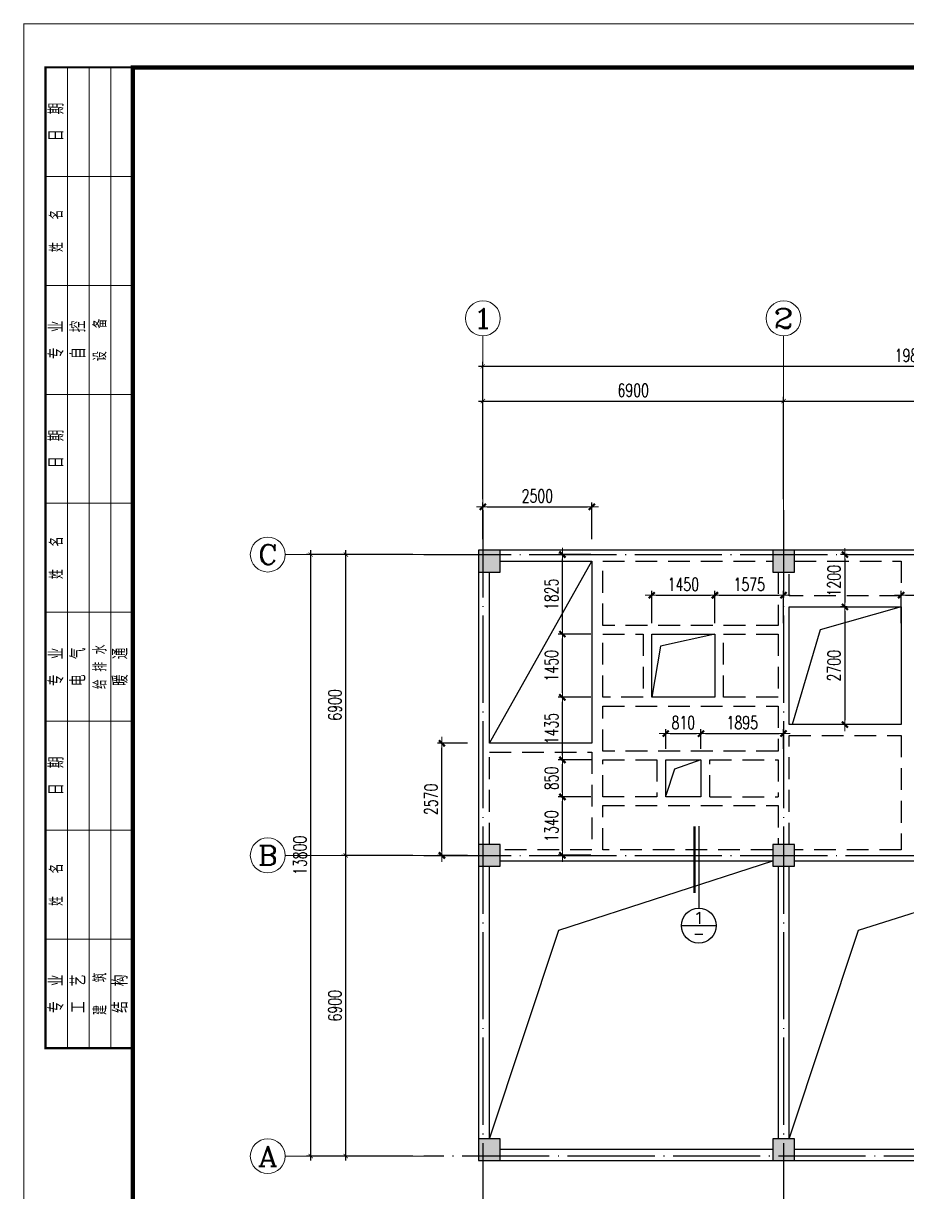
# Model space of a CAD drawing. Extents: x 959592 to 1105020, y -295412 to 379724.
# Drawn here: x 967965 to 988236, y -28191 to -1392 of the extents above; entities that cross this region are included whole.
import ezdxf
from ezdxf.enums import TextEntityAlignment as Align

# ---------------------------------------------------------------- set-up
doc = ezdxf.new("R2010")
doc.units = 0
doc.header["$LTSCALE"] = 1000
doc.header["$MEASUREMENT"] = 0
doc.linetypes.add('DASHED', pattern=[0.75, 0.5, -0.25])
doc.linetypes.add('DOTE', pattern=[2.42, 2, -0.2, 0.02, -0.2])
doc.layers.get('0').update_dxf_attribs({"linetype": 'CONTINUOUS'})
doc.layers.get('Defpoints').update_dxf_attribs({"linetype": 'CONTINUOUS', "lineweight": 5})
for name, color, linetype in [('AXIS_TEXT', 7, 'CONTINUOUS'), ('BEAM_CONT', 4, 'CONTINUOUS'), ('BEAM_DASH', 144, 'DASHED'), ('COLU', 7, 'CONTINUOUS'), ('COLU_HATCH', 251, 'CONTINUOUS'), ('DIMENSION', 3, 'CONTINUOUS'), ('DOTE', 1, 'DOTE'), ('hole', 7, 'CONTINUOUS')]:
    doc.layers.add(name, color=color, linetype=linetype)
doc.layers.add('DIM', color=3, linetype='CONTINUOUS', lineweight=5)
doc.layers.add('FRAME', color=3, linetype='CONTINUOUS', lineweight=5)
doc.styles.add('_TCH_AXIS', font='COMPLEX', dxfattribs={"bigfont": 'GBCBIG'})
doc.styles.add('COMPLEX', font='COMPLEX')
doc.styles.add('DXFS', font='txt.shx', dxfattribs={"width": 0.65, "bigfont": 'dxfs.shx'})
doc.styles.add('TSSD_Dimension', font='TXT.shx', dxfattribs={"width": 0.7, "bigfont": 'hztxt.shx'})
doc.dimstyles.new('TSSD_100_100$0', dxfattribs={"dimtxt": 300, "dimasz": 100, "dimexe": 100, "dimexo": 250, "dimgap": 100, "dimtad": 1, "dimdec": 0, "dimzin": 0, "dimdsep": 46, "dimtxsty": 'TSSD_Dimension', "dimblk1": '_tsdbk', "dimblk2": '_tsdbk', "dimsah": 1, "dimcen": 0, "dimdle": 100, "dimclrt": 7, "dimadec": 1, "dimazin": 0, "dimtfac": 1, "dimtdec": 0, "dimtix": 1, "dimtmove": 2, "dimatfit": 3, "dimldrblk": '_tsdbk', "dimfxl": 100, "dimtolj": 1, "dimtzin": 0, "dimarcsym": 0})

# ---------------------------------------------------------------- blocks, each defined once
blk = doc.blocks.new('_ARCHTICK')
at = {"color": 0, "linetype": 'ByBlock', "const_width": 0.15}
blk.add_lwpolyline([(-0.5, -0.5), (0.5, 0.5)], dxfattribs=at)
blk = doc.blocks.new('*D303')
at = {"layer": 'Defpoints', "color": 0, "ltscale": 0.5, "transparency": 16777216}
for p in [(985411.404177, -10058.465504), (978511.404177, -12558.465504), (985411.404177, -12558.465504)]:
    blk.add_point(p, dxfattribs=at)
at = {"layer": 'DIM', "color": 0, "lineweight": -2, "ltscale": 0.5, "transparency": 16777216}
for p, q in [((978411.404177, -10058.465504), (985511.404177, -10058.465504)), ((978511.404177, -12308.465504), (978511.404177, -9958.465504)), ((985411.404177, -12308.465504), (985411.404177, -9958.465504))]:
    blk.add_line(p, q, dxfattribs=at)
at = {"layer": 'DIM', "color": 0, "lineweight": -2, "ltscale": 0.5, "transparency": 16777216, "xscale": 100, "yscale": 100, "zscale": 100, "rotation": 180}
blk.add_blockref('_ARCHTICK', (978511.404177, -10058.465504), dxfattribs=at)
at = {"layer": 'DIM', "color": 0, "lineweight": -2, "ltscale": 0.5, "transparency": 16777216, "xscale": 100, "yscale": 100, "zscale": 100}
blk.add_blockref('_ARCHTICK', (985411.404177, -10058.465504), dxfattribs=at)
at = {"layer": 'DIM', "color": 3, "ltscale": 0.5, "transparency": 16777216, "insert": (981961.404177, -9808.465504), "char_height": 300, "attachment_point": 5, "style": 'TSSD_Dimension'}
blk.add_mtext('\\A1;6900', dxfattribs=at)
blk = doc.blocks.new('*D304')
at = {"layer": 'Defpoints', "color": 0, "ltscale": 0.5, "transparency": 16777216}
for p in [(992411.404177, -10058.465504), (985411.404177, -12558.465504), (992411.404177, -12558.465504)]:
    blk.add_point(p, dxfattribs=at)
at = {"layer": 'DIM', "color": 0, "lineweight": -2, "ltscale": 0.5, "transparency": 16777216}
for p, q in [((985311.404177, -10058.465504), (992511.404177, -10058.465504)), ((985411.404177, -12308.465504), (985411.404177, -9958.465504)), ((992411.404177, -12308.465504), (992411.404177, -9958.465504))]:
    blk.add_line(p, q, dxfattribs=at)
at = {"layer": 'DIM', "color": 0, "lineweight": -2, "ltscale": 0.5, "transparency": 16777216, "xscale": 100, "yscale": 100, "zscale": 100, "rotation": 180}
blk.add_blockref('_ARCHTICK', (985411.404177, -10058.465504), dxfattribs=at)
at = {"layer": 'DIM', "color": 0, "lineweight": -2, "ltscale": 0.5, "transparency": 16777216, "xscale": 100, "yscale": 100, "zscale": 100}
blk.add_blockref('_ARCHTICK', (992411.404177, -10058.465504), dxfattribs=at)
at = {"layer": 'DIM', "color": 3, "ltscale": 0.5, "transparency": 16777216, "insert": (988911.404177, -9808.465504), "char_height": 300, "attachment_point": 5, "style": 'TSSD_Dimension'}
blk.add_mtext('\\A1;7000', dxfattribs=at)
blk = doc.blocks.new('*D306')
at = {"layer": 'Defpoints', "color": 0, "ltscale": 0.5, "transparency": 16777216}
for p in [(998311.404177, -9258.465504), (978511.404177, -12558.465504), (998311.404177, -12558.465504)]:
    blk.add_point(p, dxfattribs=at)
at = {"layer": 'DIM', "color": 0, "lineweight": -2, "ltscale": 0.5, "transparency": 16777216}
for p, q in [((978411.404177, -9258.465504), (998411.404177, -9258.465504)), ((978511.404177, -12308.465504), (978511.404177, -9158.465504)), ((998311.404177, -12308.465504), (998311.404177, -9158.465504))]:
    blk.add_line(p, q, dxfattribs=at)
at = {"layer": 'DIM', "color": 0, "lineweight": -2, "ltscale": 0.5, "transparency": 16777216, "xscale": 100, "yscale": 100, "zscale": 100, "rotation": 180}
blk.add_blockref('_ARCHTICK', (978511.404177, -9258.465504), dxfattribs=at)
at = {"layer": 'DIM', "color": 0, "lineweight": -2, "ltscale": 0.5, "transparency": 16777216, "xscale": 100, "yscale": 100, "zscale": 100}
blk.add_blockref('_ARCHTICK', (998311.404177, -9258.465504), dxfattribs=at)
at = {"layer": 'DIM', "color": 3, "ltscale": 0.5, "transparency": 16777216, "insert": (988411.404177, -9008.465504), "char_height": 300, "attachment_point": 5, "style": 'TSSD_Dimension'}
blk.add_mtext('\\A1;19800', dxfattribs=at)
blk = doc.blocks.new('*D307')
at = {"layer": 'Defpoints', "color": 0, "ltscale": 0.5, "transparency": 16777216}
for p in [(975364.904177, -20477.567764), (977156.404177, -20477.567764), (977156.404177, -27377.567764)]:
    blk.add_point(p, dxfattribs=at)
at = {"layer": 'DIM', "color": 0, "lineweight": -2, "ltscale": 0.5, "transparency": 16777216}
for p, q in [((976906.404177, -20477.567764), (975264.904177, -20477.567764)), ((975364.904177, -27477.567764), (975364.904177, -20377.567764)), ((976906.404177, -27377.567764), (975264.904177, -27377.567764))]:
    blk.add_line(p, q, dxfattribs=at)
at = {"layer": 'DIM', "color": 0, "lineweight": -2, "ltscale": 0.5, "transparency": 16777216, "xscale": 100, "yscale": 100, "zscale": 100}
for p, rotation in [((975364.904177, -20477.567764), 90), ((975364.904177, -27377.567764), 270)]:
    blk.add_blockref('_ARCHTICK', p, dxfattribs=dict(at, rotation=rotation))
at = {"layer": 'DIM', "color": 3, "ltscale": 0.5, "transparency": 16777216, "insert": (975114.904177, -23927.567764), "char_height": 300, "attachment_point": 5, "rotation": 90, "style": 'TSSD_Dimension'}
blk.add_mtext('\\A1;6900', dxfattribs=at)
blk = doc.blocks.new('*D308')
at = {"layer": 'Defpoints', "color": 0, "ltscale": 0.5, "transparency": 16777216}
for p in [(975364.904177, -13577.567764), (977156.404177, -13577.567764), (977156.404177, -20477.567764)]:
    blk.add_point(p, dxfattribs=at)
at = {"layer": 'DIM', "color": 0, "lineweight": -2, "ltscale": 0.5, "transparency": 16777216}
for p, q in [((976906.404177, -13577.567764), (975264.904177, -13577.567764)), ((975364.904177, -20577.567764), (975364.904177, -13477.567764)), ((976906.404177, -20477.567764), (975264.904177, -20477.567764))]:
    blk.add_line(p, q, dxfattribs=at)
at = {"layer": 'DIM', "color": 0, "lineweight": -2, "ltscale": 0.5, "transparency": 16777216, "xscale": 100, "yscale": 100, "zscale": 100}
for p, rotation in [((975364.904177, -13577.567764), 90), ((975364.904177, -20477.567764), 270)]:
    blk.add_blockref('_ARCHTICK', p, dxfattribs=dict(at, rotation=rotation))
at = {"layer": 'DIM', "color": 3, "ltscale": 0.5, "transparency": 16777216, "insert": (975114.904177, -17027.567764), "char_height": 300, "attachment_point": 5, "rotation": 90, "style": 'TSSD_Dimension'}
blk.add_mtext('\\A1;6900', dxfattribs=at)
blk = doc.blocks.new('*D309')
at = {"layer": 'Defpoints', "color": 0, "ltscale": 0.5, "transparency": 16777216}
for p in [(974560.904177, -13577.567764), (977156.404177, -13577.567764), (977156.404177, -27377.567764)]:
    blk.add_point(p, dxfattribs=at)
at = {"layer": 'DIM', "color": 0, "lineweight": -2, "ltscale": 0.5, "transparency": 16777216}
for p, q in [((976906.404177, -13577.567764), (974460.904177, -13577.567764)), ((974560.904177, -27477.567764), (974560.904177, -13477.567764)), ((976906.404177, -27377.567764), (974460.904177, -27377.567764))]:
    blk.add_line(p, q, dxfattribs=at)
at = {"layer": 'DIM', "color": 0, "lineweight": -2, "ltscale": 0.5, "transparency": 16777216, "xscale": 100, "yscale": 100, "zscale": 100}
for p, rotation in [((974560.904177, -13577.567764), 90), ((974560.904177, -27377.567764), 270)]:
    blk.add_blockref('_ARCHTICK', p, dxfattribs=dict(at, rotation=rotation))
at = {"layer": 'DIM', "color": 3, "ltscale": 0.5, "transparency": 16777216, "insert": (974310.904177, -20477.567764), "char_height": 300, "attachment_point": 5, "rotation": 90, "style": 'TSSD_Dimension'}
blk.add_mtext('\\A1;13800', dxfattribs=at)
blk = doc.blocks.new('_AXISO')
blk.add_circle((0, 0), 0.5)
at = {"layer": 'AXIS_TEXT', "style": 'COMPLEX', "width": 1.041667}
blk.add_attdef('A', text='', height=0.56, dxfattribs=at).set_placement((-0.25, -0.28), (0.25, -0.28), align=Align.FIT)
blk = doc.blocks.new('_tsdbk')
blk.add_line((-1, 0), (1.5, 0))
at = {"const_width": 0.5}
blk.add_lwpolyline([(-0.7, -0.7), (0.7, 0.7)], dxfattribs=at)
blk = doc.blocks.new('*D314')
at = {"layer": 'Defpoints', "color": 0, "transparency": 16777216}
for p in [(981011.404177, -12482.731331), (978511.404177, -13477.567764), (981011.404177, -13477.567764)]:
    blk.add_point(p, dxfattribs=at)
at = {"layer": 'DIM', "color": 0, "lineweight": -2, "transparency": 16777216}
for p, q in [((978511.404177, -13227.567764), (978511.404177, -12382.731331)), ((978611.404177, -12482.731331), (980911.404177, -12482.731331)), ((981011.404177, -13227.567764), (981011.404177, -12382.731331))]:
    blk.add_line(p, q, dxfattribs=at)
at = {"layer": 'DIM', "color": 0, "lineweight": -2, "transparency": 16777216, "xscale": 100, "yscale": 100, "zscale": 100}
for p, rotation in [((978511.404177, -12482.731331), 180), ((981011.404177, -12482.731331), 360)]:
    blk.add_blockref('_tsdbk', p, dxfattribs=dict(at, rotation=rotation))
at = {"layer": 'DIM', "color": 7, "transparency": 16777216, "insert": (979761.404177, -12232.731331), "char_height": 300, "attachment_point": 5, "style": 'TSSD_Dimension'}
blk.add_mtext('\\A1;2500', dxfattribs=at)
blk = doc.blocks.new('*D315')
at = {"layer": 'Defpoints', "color": 0, "transparency": 16777216}
for p in [(983836.339724, -14510.087023), (982386.339724, -15401.802627), (983836.339724, -15401.802627)]:
    blk.add_point(p, dxfattribs=at)
at = {"layer": 'DIM', "color": 0, "lineweight": -2, "transparency": 16777216}
for p, q in [((982386.339724, -15151.802627), (982386.339724, -14410.087023)), ((983836.339724, -15151.802627), (983836.339724, -14410.087023)), ((982486.339724, -14510.087023), (983736.339724, -14510.087023))]:
    blk.add_line(p, q, dxfattribs=at)
at = {"layer": 'DIM', "color": 0, "lineweight": -2, "transparency": 16777216, "xscale": 100, "yscale": 100, "zscale": 100}
for p, rotation in [((982386.339724, -14510.087023), 180), ((983836.339724, -14510.087023), 360)]:
    blk.add_blockref('_tsdbk', p, dxfattribs=dict(at, rotation=rotation))
at = {"layer": 'DIM', "color": 7, "transparency": 16777216, "insert": (983111.339724, -14260.087023), "char_height": 300, "attachment_point": 5, "style": 'TSSD_Dimension'}
blk.add_mtext('\\A1;1450', dxfattribs=at)
blk = doc.blocks.new('*D316')
at = {"layer": 'Defpoints', "color": 0, "transparency": 16777216}
for p in [(985411.404177, -14510.087023), (983836.339724, -15401.802627), (985411.404177, -15401.802627)]:
    blk.add_point(p, dxfattribs=at)
at = {"layer": 'DIM', "color": 0, "lineweight": -2, "transparency": 16777216}
for p, q in [((983836.339724, -15151.802627), (983836.339724, -14410.087023)), ((985411.404177, -15151.802627), (985411.404177, -14410.087023)), ((983936.339724, -14510.087023), (985311.404177, -14510.087023))]:
    blk.add_line(p, q, dxfattribs=at)
at = {"layer": 'DIM', "color": 0, "lineweight": -2, "transparency": 16777216, "xscale": 100, "yscale": 100, "zscale": 100}
for p, rotation in [((983836.339724, -14510.087023), 180), ((985411.404177, -14510.087023), 360)]:
    blk.add_blockref('_tsdbk', p, dxfattribs=dict(at, rotation=rotation))
at = {"layer": 'DIM', "color": 7, "transparency": 16777216, "insert": (984623.871951, -14260.087023), "char_height": 300, "attachment_point": 5, "style": 'TSSD_Dimension'}
blk.add_mtext('\\A1;1575', dxfattribs=at)
blk = doc.blocks.new('*D317')
at = {"layer": 'Defpoints', "color": 0, "transparency": 16777216}
for p in [(989985.95154, -14510.087023), (988111.056544, -15401.802627), (989985.95154, -15401.802627)]:
    blk.add_point(p, dxfattribs=at)
at = {"layer": 'DIM', "color": 0, "lineweight": -2, "transparency": 16777216}
for p, q in [((988111.056544, -15151.802627), (988111.056544, -14410.087023)), ((989985.95154, -15151.802627), (989985.95154, -14410.087023)), ((988211.056544, -14510.087023), (989885.95154, -14510.087023))]:
    blk.add_line(p, q, dxfattribs=at)
at = {"layer": 'DIM', "color": 0, "lineweight": -2, "transparency": 16777216, "xscale": 100, "yscale": 100, "zscale": 100}
for p, rotation in [((988111.056544, -14510.087023), 180), ((989985.95154, -14510.087023), 360)]:
    blk.add_blockref('_tsdbk', p, dxfattribs=dict(at, rotation=rotation))
at = {"layer": 'DIM', "color": 7, "transparency": 16777216, "insert": (989048.504042, -14260.087023), "char_height": 300, "attachment_point": 5, "style": 'TSSD_Dimension'}
blk.add_mtext('\\A1;1875', dxfattribs=at)
blk = doc.blocks.new('*D320')
at = {"layer": 'Defpoints', "color": 0, "transparency": 16777216}
for p in [(983516.339724, -17683.395799), (982706.344607, -18286.802627), (983516.339724, -18286.802627)]:
    blk.add_point(p, dxfattribs=at)
at = {"layer": 'DIM', "color": 0, "lineweight": -2, "transparency": 16777216}
for p, q in [((982706.344607, -18036.802627), (982706.344607, -17583.395799)), ((982806.344607, -17683.395799), (983416.339724, -17683.395799)), ((983516.339724, -18036.802627), (983516.339724, -17583.395799))]:
    blk.add_line(p, q, dxfattribs=at)
at = {"layer": 'DIM', "color": 0, "lineweight": -2, "transparency": 16777216, "xscale": 100, "yscale": 100, "zscale": 100}
for p, rotation in [((982706.344607, -17683.395799), 180), ((983516.339724, -17683.395799), 360)]:
    blk.add_blockref('_tsdbk', p, dxfattribs=dict(at, rotation=rotation))
at = {"layer": 'DIM', "color": 7, "transparency": 16777216, "insert": (983111.342165, -17433.395799), "char_height": 300, "attachment_point": 5, "style": 'TSSD_Dimension'}
blk.add_mtext('\\A1;810', dxfattribs=at)
blk = doc.blocks.new('*D321')
at = {"layer": 'Defpoints', "color": 0, "transparency": 16777216}
for p in [(985411.404177, -17683.395799), (983516.339724, -18286.802627), (985411.404177, -18286.802627)]:
    blk.add_point(p, dxfattribs=at)
at = {"layer": 'DIM', "color": 0, "lineweight": -2, "transparency": 16777216}
for p, q in [((983516.339724, -18036.802627), (983516.339724, -17583.395799)), ((983616.339724, -17683.395799), (985311.404177, -17683.395799)), ((985411.404177, -18036.802627), (985411.404177, -17583.395799))]:
    blk.add_line(p, q, dxfattribs=at)
at = {"layer": 'DIM', "color": 0, "lineweight": -2, "transparency": 16777216, "xscale": 100, "yscale": 100, "zscale": 100}
for p, rotation in [((983516.339724, -17683.395799), 180), ((985411.404177, -17683.395799), 360)]:
    blk.add_blockref('_tsdbk', p, dxfattribs=dict(at, rotation=rotation))
at = {"layer": 'DIM', "color": 7, "transparency": 16777216, "insert": (984463.871951, -17433.395799), "char_height": 300, "attachment_point": 5, "style": 'TSSD_Dimension'}
blk.add_mtext('\\A1;1895', dxfattribs=at)
blk = doc.blocks.new('*D330')
at = {"layer": 'Defpoints', "color": 0, "transparency": 16777216}
for p in [(987118.130691, -13577.567764), (986819.190369, -14777.567764), (987118.130691, -14777.567764)]:
    blk.add_point(p, dxfattribs=at)
at = {"layer": 'DIM', "color": 0, "lineweight": -2, "transparency": 16777216}
for p, q in [((986868.130691, -13577.567764), (986719.190369, -13577.567764)), ((986819.190369, -13677.567764), (986819.190369, -14677.567764)), ((986868.130691, -14777.567764), (986719.190369, -14777.567764))]:
    blk.add_line(p, q, dxfattribs=at)
at = {"layer": 'DIM', "color": 0, "lineweight": -2, "transparency": 16777216, "xscale": 100, "yscale": 100, "zscale": 100}
for p, rotation in [((986819.190369, -13577.567764), 90), ((986819.190369, -14777.567764), 270)]:
    blk.add_blockref('_tsdbk', p, dxfattribs=dict(at, rotation=rotation))
at = {"layer": 'DIM', "color": 7, "transparency": 16777216, "insert": (986569.190369, -14177.567764), "char_height": 300, "attachment_point": 5, "rotation": 90, "style": 'TSSD_Dimension'}
blk.add_mtext('\\A1;1200', dxfattribs=at)
blk = doc.blocks.new('*D331')
at = {"layer": 'Defpoints', "color": 0, "transparency": 16777216}
for p in [(987118.130691, -14777.567764), (986819.190369, -17477.567764), (987118.130691, -17477.567764)]:
    blk.add_point(p, dxfattribs=at)
at = {"layer": 'DIM', "color": 0, "lineweight": -2, "transparency": 16777216}
for p, q in [((986868.130691, -14777.567764), (986719.190369, -14777.567764)), ((986819.190369, -14877.567764), (986819.190369, -17377.567764)), ((986868.130691, -17477.567764), (986719.190369, -17477.567764))]:
    blk.add_line(p, q, dxfattribs=at)
at = {"layer": 'DIM', "color": 0, "lineweight": -2, "transparency": 16777216, "xscale": 100, "yscale": 100, "zscale": 100}
for p, rotation in [((986819.190369, -14777.567764), 90), ((986819.190369, -17477.567764), 270)]:
    blk.add_blockref('_tsdbk', p, dxfattribs=dict(at, rotation=rotation))
at = {"layer": 'DIM', "color": 7, "transparency": 16777216, "insert": (986569.190369, -16127.567764), "char_height": 300, "attachment_point": 5, "rotation": 90, "style": 'TSSD_Dimension'}
blk.add_mtext('\\A1;2700', dxfattribs=at)
blk = doc.blocks.new('*D332')
at = {"layer": 'Defpoints', "color": 0, "transparency": 16777216}
for p in [(980335.62491, -19136.802627), (981234.608638, -19136.802627), (981234.608638, -20476.567764)]:
    blk.add_point(p, dxfattribs=at)
at = {"layer": 'DIM', "color": 0, "lineweight": -2, "transparency": 16777216}
for p, q in [((980984.608638, -19136.802627), (980235.62491, -19136.802627)), ((980335.62491, -20376.567764), (980335.62491, -19236.802627)), ((980984.608638, -20476.567764), (980235.62491, -20476.567764))]:
    blk.add_line(p, q, dxfattribs=at)
at = {"layer": 'DIM', "color": 0, "lineweight": -2, "transparency": 16777216, "xscale": 100, "yscale": 100, "zscale": 100}
for p, rotation in [((980335.62491, -19136.802627), 90), ((980335.62491, -20476.567764), 270)]:
    blk.add_blockref('_tsdbk', p, dxfattribs=dict(at, rotation=rotation))
at = {"layer": 'DIM', "color": 7, "transparency": 16777216, "insert": (980085.62491, -19806.685196), "char_height": 300, "attachment_point": 5, "rotation": 90, "style": 'TSSD_Dimension'}
blk.add_mtext('\\A1;1340', dxfattribs=at)
blk = doc.blocks.new('*D333')
at = {"layer": 'Defpoints', "color": 0, "transparency": 16777216}
for p in [(980335.62491, -18286.802627), (981261.404177, -18286.802627), (981234.608638, -19136.802627)]:
    blk.add_point(p, dxfattribs=at)
at = {"layer": 'DIM', "color": 0, "lineweight": -2, "transparency": 16777216}
for p, q in [((981011.404177, -18286.802627), (980235.62491, -18286.802627)), ((980335.62491, -19036.802627), (980335.62491, -18386.802627)), ((980984.608638, -19136.802627), (980235.62491, -19136.802627))]:
    blk.add_line(p, q, dxfattribs=at)
at = {"layer": 'DIM', "color": 0, "lineweight": -2, "transparency": 16777216, "xscale": 100, "yscale": 100, "zscale": 100}
for p, rotation in [((980335.62491, -18286.802627), 90), ((980335.62491, -19136.802627), 270)]:
    blk.add_blockref('_tsdbk', p, dxfattribs=dict(at, rotation=rotation))
at = {"layer": 'DIM', "color": 7, "transparency": 16777216, "insert": (980085.62491, -18711.802627), "char_height": 300, "attachment_point": 5, "rotation": 90, "style": 'TSSD_Dimension'}
blk.add_mtext('\\A1;850', dxfattribs=at)
blk = doc.blocks.new('*D334')
at = {"layer": 'Defpoints', "color": 0, "transparency": 16777216}
for p in [(980335.62491, -16851.802871), (981234.608638, -16851.802871), (981261.404177, -18286.802627)]:
    blk.add_point(p, dxfattribs=at)
at = {"layer": 'DIM', "color": 0, "lineweight": -2, "transparency": 16777216}
for p, q in [((980984.608638, -16851.802871), (980235.62491, -16851.802871)), ((980335.62491, -18186.802627), (980335.62491, -16951.802871)), ((981011.404177, -18286.802627), (980235.62491, -18286.802627))]:
    blk.add_line(p, q, dxfattribs=at)
at = {"layer": 'DIM', "color": 0, "lineweight": -2, "transparency": 16777216, "xscale": 100, "yscale": 100, "zscale": 100}
for p, rotation in [((980335.62491, -16851.802871), 90), ((980335.62491, -18286.802627), 270)]:
    blk.add_blockref('_tsdbk', p, dxfattribs=dict(at, rotation=rotation))
at = {"layer": 'DIM', "color": 7, "transparency": 16777216, "insert": (980085.62491, -17569.302749), "char_height": 300, "attachment_point": 5, "rotation": 90, "style": 'TSSD_Dimension'}
blk.add_mtext('\\A1;1435', dxfattribs=at)
blk = doc.blocks.new('*D335')
at = {"layer": 'Defpoints', "color": 0, "transparency": 16777216}
for p in [(980335.62491, -15401.802627), (981234.608638, -15401.802627), (981234.608638, -16851.802871)]:
    blk.add_point(p, dxfattribs=at)
at = {"layer": 'DIM', "color": 0, "lineweight": -2, "transparency": 16777216}
for p, q in [((980984.608638, -15401.802627), (980235.62491, -15401.802627)), ((980335.62491, -16751.802871), (980335.62491, -15501.802627)), ((980984.608638, -16851.802871), (980235.62491, -16851.802871))]:
    blk.add_line(p, q, dxfattribs=at)
at = {"layer": 'DIM', "color": 0, "lineweight": -2, "transparency": 16777216, "xscale": 100, "yscale": 100, "zscale": 100}
for p, rotation in [((980335.62491, -15401.802627), 90), ((980335.62491, -16851.802871), 270)]:
    blk.add_blockref('_tsdbk', p, dxfattribs=dict(at, rotation=rotation))
at = {"layer": 'DIM', "color": 7, "transparency": 16777216, "insert": (980085.62491, -16126.802749), "char_height": 300, "attachment_point": 5, "rotation": 90, "style": 'TSSD_Dimension'}
blk.add_mtext('\\A1;1450', dxfattribs=at)
blk = doc.blocks.new('*D336')
at = {"layer": 'Defpoints', "color": 0, "transparency": 16777216}
for p in [(980335.62491, -13576.567764), (981234.608638, -13576.567764), (981234.608638, -15401.802627)]:
    blk.add_point(p, dxfattribs=at)
at = {"layer": 'DIM', "color": 0, "lineweight": -2, "transparency": 16777216}
for p, q in [((980984.608638, -13576.567764), (980235.62491, -13576.567764)), ((980335.62491, -15301.802627), (980335.62491, -13676.567764)), ((980984.608638, -15401.802627), (980235.62491, -15401.802627))]:
    blk.add_line(p, q, dxfattribs=at)
at = {"layer": 'DIM', "color": 0, "lineweight": -2, "transparency": 16777216, "xscale": 100, "yscale": 100, "zscale": 100}
for p, rotation in [((980335.62491, -13576.567764), 90), ((980335.62491, -15401.802627), 270)]:
    blk.add_blockref('_tsdbk', p, dxfattribs=dict(at, rotation=rotation))
at = {"layer": 'DIM', "color": 7, "transparency": 16777216, "insert": (980085.62491, -14489.185196), "char_height": 300, "attachment_point": 5, "rotation": 90, "style": 'TSSD_Dimension'}
blk.add_mtext('\\A1;1825', dxfattribs=at)
blk = doc.blocks.new('*D338')
at = {"layer": 'Defpoints', "color": 0, "transparency": 16777216}
for p in [(977569.821728, -17907.567764), (978411.404177, -17907.567764), (978411.404177, -20477.567764)]:
    blk.add_point(p, dxfattribs=at)
at = {"layer": 'DIM', "color": 0, "lineweight": -2, "transparency": 16777216}
for p, q in [((978161.404177, -17907.567764), (977469.821728, -17907.567764)), ((977569.821728, -20377.567764), (977569.821728, -18007.567764)), ((978161.404177, -20477.567764), (977469.821728, -20477.567764))]:
    blk.add_line(p, q, dxfattribs=at)
at = {"layer": 'DIM', "color": 0, "lineweight": -2, "transparency": 16777216, "xscale": 100, "yscale": 100, "zscale": 100}
for p, rotation in [((977569.821728, -17907.567764), 90), ((977569.821728, -20477.567764), 270)]:
    blk.add_blockref('_tsdbk', p, dxfattribs=dict(at, rotation=rotation))
at = {"layer": 'DIM', "color": 7, "transparency": 16777216, "insert": (977319.821728, -19192.567764), "char_height": 300, "attachment_point": 5, "rotation": 90, "style": 'TSSD_Dimension'}
blk.add_mtext('\\A1;2570', dxfattribs=at)
blk = doc.blocks.new('索引号')
at = {"layer": 'DIMENSION'}
blk.add_line((0, 0), (800, 0), dxfattribs=at)
blk.add_circle((400, 0), 400, dxfattribs=at)
at = {"layer": 'DIMENSION', "style": 'COMPLEX'}
for tag, width, p, p2 in [('1', 2.333333, (264, 40), (536, 40)), ('-', 1.166667, (264, -312), (536, -312))]:
    blk.add_attdef(tag, text='', height=272, dxfattribs=dict(at, width=width)).set_placement(p, p2, align=Align.FIT)
blk = doc.blocks.new('BW-43091906', base_point=(-152259, 7688))
at = {"layer": 'FRAME'}
for points, const_width in [([(-152259, 49688), (-152259, 7688), (-92859, 7688), (-92859, 49688)], 20), ([(-149759, 48688), (-149759, 8688), (-93859, 8688), (-93859, 48688)], 100)]:
    blk.add_lwpolyline(points, close=True, dxfattribs=dict(at, const_width=const_width))
at = {"layer": 'FRAME', "const_width": 50}
blk.add_lwpolyline([(-149759, 48688), (-151759, 48688), (-151759, 26188), (-149759, 26188)], dxfattribs=at)
at = {"layer": 'FRAME'}
for points in [[(-151259, 26188), (-151259, 48688)], [(-150759, 26188), (-150759, 48688)], [(-150259, 26188), (-150259, 48688)], [(-149759, 46188), (-151759, 46188)], [(-149759, 43688), (-151759, 43688)], [(-149759, 41188), (-151759, 41188)], [(-149759, 38688), (-151759, 38688)], [(-149759, 36188), (-151759, 36188)], [(-149759, 33688), (-151759, 33688)], [(-149759, 31188), (-151759, 31188)], [(-149759, 28688), (-151759, 28688)]]:
    blk.add_lwpolyline(points, dxfattribs=at)
at = {"layer": 'FRAME', "char_height": 300, "attachment_point": 5, "rotation": 90, "style": 'DXFS'}
for s, insert, width in [('{\\f宋体|b0|i0|c134|p2;日\\Ftxt.shx,dxfs.shx|c134;  \\f宋体|b0|i0|c134|p2;期\\P}', (-151509, 47438), 1132.5), ('姓   名', (-151509, 44938), 1185), ('{\\f宋体|b0|i0|c134|p2;专\\Ftxt.shx,dxfs.shx|c134;  \\f宋体|b0|i0|c134|p2;业\\P}', (-151509, 42438), 1203.38), ('{\\f宋体|b0|i0|c134|p2;自\\Ftxt.shx,dxfs.shx|c134;  \\f宋体|b0|i0|c134|p2;控\\P}', (-151009, 42438), 1148.25), ('设   备', (-150509, 42438), 1227), ('{\\f宋体|b0|i0|c134|p2;日\\Ftxt.shx,dxfs.shx|c134;  \\f宋体|b0|i0|c134|p2;期\\P}', (-151509, 39938), 1132.5), ('姓   名', (-151509, 37438), 1185), ('给 排 水', (-150509, 34938), 1352.62), ('{\\f宋体|b0|i0|c134|p2;专\\Ftxt.shx,dxfs.shx|c134;  \\f宋体|b0|i0|c134|p2;业\\P}', (-151509, 34938), 1203.38), ('{\\f宋体|b0|i0|c134|p2;电\\Ftxt.shx,dxfs.shx|c134;  \\f宋体|b0|i0|c134|p2;气\\P}', (-151009, 34938), 1182.38), ('{\\f宋体|b0|i0|c134|p2;暖\\Ftxt.shx,dxfs.shx|c134;  \\f宋体|b0|i0|c134|p2;通\\P}', (-150039, 34938), 1200.75), ('{\\f宋体|b0|i0|c134|p2;日\\Ftxt.shx,dxfs.shx|c134;  \\f宋体|b0|i0|c134|p2;期\\P}', (-151509, 32438), 1132.5), ('姓   名', (-151509, 29938), 1185), ('建   筑', (-150509, 27438), 1206), ('{\\f宋体|b0|i0|c134|p2;专\\Ftxt.shx,dxfs.shx|c134;  \\f宋体|b0|i0|c134|p2;业\\P}', (-151509, 27438), 1203.38), ('{\\f宋体|b0|i0|c134|p2;工\\Ftxt.shx,dxfs.shx|c134;  \\f宋体|b0|i0|c134|p2;艺\\P}', (-151009, 27438), 1177.12), ('{\\f宋体|b0|i0|c134|p2;结\\Ftxt.shx,dxfs.shx|c134;  \\f宋体|b0|i0|c134|p2;构\\P}', (-150039, 27438), 1192.88)]:
    blk.add_mtext(s, dxfattribs=dict(at, insert=insert, width=width))

msp = doc.modelspace()

# ---------------------------------------------------------------- hatches: boundary and pattern name
at = {"layer": 'COLU_HATCH'}
for points in [[(978911.404, -13977.568), (978911.404, -13477.568), (978411.404, -13477.568), (978411.404, -13977.568)], [(978911.404, -13477.568), (978411.404, -13477.568), (978411.404, -13977.568), (978911.404, -13977.568)], [(985661.404, -13977.568), (985661.404, -13477.568), (985161.404, -13477.568), (985161.404, -13977.568)], [(985661.404, -13477.568), (985161.404, -13477.568), (985161.404, -13977.568), (985661.404, -13977.568)], [(978911.404, -20727.568), (978911.404, -20227.568), (978411.404, -20227.568), (978411.404, -20727.568)], [(978911.404, -20227.568), (978411.404, -20227.568), (978411.404, -20727.568), (978911.404, -20727.568)], [(985661.404, -20727.568), (985661.404, -20227.568), (985161.404, -20227.568), (985161.404, -20727.568)], [(985661.404, -20227.568), (985161.404, -20227.568), (985161.404, -20727.568), (985661.404, -20727.568)], [(978911.404, -27477.568), (978911.404, -26977.568), (978411.404, -26977.568), (978411.404, -27477.568)], [(978911.404, -26977.568), (978411.404, -26977.568), (978411.404, -27477.568), (978911.404, -27477.568)], [(985661.404, -27477.568), (985661.404, -26977.568), (985161.404, -26977.568), (985161.404, -27477.568)], [(985661.404, -26977.568), (985161.404, -26977.568), (985161.404, -27477.568), (985661.404, -27477.568)]]:
    msp.add_hatch(color=256, dxfattribs=at).paths.add_polyline_path(points)

# ---------------------------------------------------------------- linework, layer by layer
at = {"layer": 'BEAM_CONT'}
for p, q in [((985161.404, -13477.568), (978911.404, -13477.568)), ((992161.404, -13477.568), (985661.404, -13477.568)), ((978661.404, -17907.568), (981011.404, -13727.568)), ((978911.404, -13727.568), (981011.404, -13727.568)), ((981011.404, -13727.568), (981011.404, -17907.568)), ((978411.404, -13977.568), (978411.404, -20227.568)), ((978661.404, -17907.568), (978661.404, -13977.568)), ((981011.404, -17907.568), (978661.404, -17907.568)), ((978911.404, -20602.568), (985161.404, -20602.568)), ((985661.404, -20602.568), (992161.404, -20602.568)), ((978411.404, -20727.568), (978411.404, -26977.568)), ((978661.404, -26977.568), (978661.404, -20727.568)), ((985286.404, -20727.568), (985286.404, -26977.568)), ((985536.404, -26977.568), (985536.404, -20727.568)), ((985161.404, -27227.568), (978911.404, -27227.568)), ((992161.404, -27227.568), (985661.404, -27227.568)), ((978911.404, -27477.568), (985161.404, -27477.568)), ((985661.404, -27477.568), (992161.404, -27477.568))]:
    msp.add_line(p, q, dxfattribs=at)
for points in [[(985536.404, -14777.568), (988111.057, -14777.568), (988111.057, -17477.568), (985536.404, -17477.568)], [(982386.34, -15401.803), (983836.34, -15401.803), (983836.34, -16851.803), (982386.34, -16851.803)], [(982706.345, -18286.803), (983516.34, -18286.803), (983516.34, -19136.803), (982706.345, -19136.803)]]:
    msp.add_lwpolyline(points, close=True, dxfattribs=at)
at = {"layer": 'BEAM_DASH'}
for p, q in [((981261.404, -15201.803), (981261.404, -13727.568)), ((981261.404, -13727.568), (985161.404, -13727.568)), ((985661.404, -13727.568), (988111.057, -13727.568)), ((988111.057, -13727.568), (988111.057, -14527.568)), ((985286.404, -13977.568), (985286.404, -15201.803)), ((985536.404, -14527.568), (985536.404, -13977.568)), ((988111.057, -14527.568), (985536.404, -14527.568)), ((985536.404, -14777.568), (988111.057, -14777.568)), ((985536.404, -17477.568), (985536.404, -14777.568)), ((988111.057, -14777.568), (988111.057, -17477.568)), ((985286.404, -15201.803), (981261.404, -15201.803)), ((981261.404, -15401.803), (982186.34, -15401.803)), ((981261.404, -16851.803), (981261.404, -15401.803)), ((982186.34, -15401.803), (982186.34, -16851.803)), ((982386.34, -16851.803), (982386.34, -15401.803)), ((982386.34, -15401.803), (983836.34, -15401.803)), ((983836.34, -15401.803), (983836.34, -16851.803)), ((984036.34, -16851.803), (984036.34, -15401.803)), ((984036.34, -15401.803), (985286.404, -15401.803)), ((985286.404, -15401.803), (985286.404, -16851.803)), ((982186.34, -16851.803), (981261.404, -16851.803)), ((983836.34, -16851.803), (982386.34, -16851.803)), ((985286.404, -16851.803), (984036.34, -16851.803)), ((981261.404, -17051.803), (985286.404, -17051.803)), ((981261.404, -18086.803), (981261.404, -17051.803)), ((985286.404, -17051.803), (985286.404, -18086.803)), ((988111.057, -17477.568), (985536.404, -17477.568)), ((985536.404, -17727.568), (988111.057, -17727.568)), ((985536.404, -20227.568), (985536.404, -17727.568)), ((988111.057, -17727.568), (988111.057, -20352.568)), ((978661.404, -18107.568), (981011.404, -18107.568)), ((978661.404, -20227.568), (978661.404, -18107.568)), ((981011.404, -18107.568), (981011.404, -20352.568)), ((985286.404, -18086.803), (981261.404, -18086.803)), ((981261.404, -18286.803), (982506.345, -18286.803)), ((981261.404, -19136.803), (981261.404, -18286.803)), ((982506.345, -18286.803), (982506.345, -19136.803)), ((982706.345, -19136.803), (982706.345, -18286.803)), ((982706.345, -18286.803), (983516.34, -18286.803)), ((983516.34, -18286.803), (983516.34, -19136.803)), ((983716.34, -19136.803), (983716.34, -18286.803)), ((983716.34, -18286.803), (985286.404, -18286.803)), ((985286.404, -18286.803), (985286.404, -19136.803)), ((982506.345, -19136.803), (981261.404, -19136.803)), ((983516.34, -19136.803), (982706.345, -19136.803)), ((983716.34, -19136.803), (985286.404, -19136.803)), ((981261.404, -19336.803), (985286.404, -19336.803)), ((981261.404, -20352.568), (981261.404, -19336.803)), ((985286.404, -19336.803), (985286.404, -20227.568)), ((981011.404, -20352.568), (978911.404, -20352.568)), ((985161.404, -20352.568), (981261.404, -20352.568)), ((988111.057, -20352.568), (985661.404, -20352.568))]:
    msp.add_line(p, q, dxfattribs=at)
at = {"layer": 'COLU'}
for points in [[(978911.404, -13977.568), (978911.404, -13477.568), (978411.404, -13477.568), (978411.404, -13977.568)], [(978911.404, -13477.568), (978411.404, -13477.568), (978411.404, -13977.568), (978911.404, -13977.568)], [(985661.404, -13977.568), (985661.404, -13477.568), (985161.404, -13477.568), (985161.404, -13977.568)], [(985661.404, -13477.568), (985161.404, -13477.568), (985161.404, -13977.568), (985661.404, -13977.568)], [(978911.404, -20727.568), (978911.404, -20227.568), (978411.404, -20227.568), (978411.404, -20727.568)], [(978911.404, -20227.568), (978411.404, -20227.568), (978411.404, -20727.568), (978911.404, -20727.568)], [(985661.404, -20727.568), (985661.404, -20227.568), (985161.404, -20227.568), (985161.404, -20727.568)], [(985661.404, -20227.568), (985161.404, -20227.568), (985161.404, -20727.568), (985661.404, -20727.568)], [(978911.404, -27477.568), (978911.404, -26977.568), (978411.404, -26977.568), (978411.404, -27477.568)], [(978911.404, -26977.568), (978411.404, -26977.568), (978411.404, -27477.568), (978911.404, -27477.568)], [(985661.404, -27477.568), (985661.404, -26977.568), (985161.404, -26977.568), (985161.404, -27477.568)], [(985661.404, -26977.568), (985161.404, -26977.568), (985161.404, -27477.568), (985661.404, -27477.568)]]:
    msp.add_lwpolyline(points, close=True, dxfattribs=at)
at = {"layer": 'DIM', "ltscale": 0.5}
for p, q in [((978511.404, -12558.466), (978511.404, -8558.466)), ((985411.404, -12558.466), (985411.404, -8558.466)), ((977156.404, -13577.568), (973973.904, -13577.568)), ((977156.404, -20477.568), (973973.904, -20477.568)), ((977156.404, -27377.568), (973973.904, -27377.568))]:
    msp.add_line(p, q, dxfattribs=at)
at = {"layer": 'DIMENSION'}
msp.add_line((983466.057, -19810.954), (983466.057, -21688.792), dxfattribs=at)
at = {"layer": 'DIMENSION', "const_width": 50}
msp.add_lwpolyline([(983366.057, -19810.954), (983366.057, -21344.221)], dxfattribs=at)
at = {"layer": 'DOTE', "linetype": 'DOTE'}
for p, q in [((978511.404, -12558.466), (978511.404, -28895.077)), ((985411.404, -12558.466), (985411.404, -28895.077)), ((977156.404, -13577.568), (999395.404, -13577.568)), ((977156.404, -20477.568), (999395.404, -20477.568)), ((999395.404, -27377.568), (977156.404, -27377.568))]:
    msp.add_line(p, q, dxfattribs=at)
at = {"layer": 'hole'}
for points in [[(988111.057, -14777.568), (986248.404, -15301.568), (985611.057, -17476.803)], [(983836.34, -15406.803), (982583.451, -15675.839), (982386.34, -16851.803)], [(983516.34, -18286.803), (982911.942, -18500.568), (982706.345, -19106.123)], [(978661.404, -26977.568), (980255.154, -22196.318), (985161.404, -20602.568)], [(985536.404, -26977.568), (987130.154, -22196.318), (992161.404, -20602.568)]]:
    msp.add_lwpolyline(points, dxfattribs=at)

# ---------------------------------------------------------------- block references
at = {"layer": 'DIM', "ltscale": 0.5}
ref = msp.add_blockref('_AXISO', (978511.404, -8158.466), dxfattribs=dict(at, xscale=800, yscale=800, zscale=800))
ref.add_attrib('A', '1', dxfattribs={"layer": 'AXIS_TEXT', "height": 452.548, "style": '_TCH_AXIS', "width": 2.333333}).set_placement((978285.13, -8384.74), (978737.678, -8384.74), align=Align.FIT)
ref = msp.add_blockref('_AXISO', (985411.404, -8158.466), dxfattribs=dict(at, xscale=800, yscale=800, zscale=800))
ref.add_attrib('A', '2', dxfattribs={"layer": 'AXIS_TEXT', "height": 452.548, "style": '_TCH_AXIS', "width": 1.5}).set_placement((985185.13, -8384.74), (985637.678, -8384.74), align=Align.FIT)
ref = msp.add_blockref('_AXISO', (973573.904, -13577.568), dxfattribs=dict(at, xscale=800, yscale=800, zscale=800))
ref.add_attrib('A', 'C', dxfattribs={"layer": 'AXIS_TEXT', "height": 452.548, "style": '_TCH_AXIS', "width": 1.4}).set_placement((973347.63, -13803.842), (973800.178, -13803.842), align=Align.FIT)
ref = msp.add_blockref('_AXISO', (973573.904, -20477.568), dxfattribs=dict(at, xscale=800, yscale=800, zscale=800))
ref.add_attrib('A', 'B', dxfattribs={"layer": 'AXIS_TEXT', "height": 452.548, "style": '_TCH_AXIS', "width": 1.235294}).set_placement((973347.63, -20703.842), (973800.178, -20703.842), align=Align.FIT)
ref = msp.add_blockref('_AXISO', (973573.904, -27377.568), dxfattribs=dict(at, xscale=800, yscale=800, zscale=800))
ref.add_attrib('A', 'A', dxfattribs={"layer": 'AXIS_TEXT', "height": 452.548, "style": '_TCH_AXIS', "width": 1.166667}).set_placement((973347.63, -27603.842), (973800.178, -27603.842), align=Align.FIT)
at = {"layer": 'DIMENSION'}
msp.add_blockref('BW-43091906', (967975.021, -43401.811), dxfattribs=at)
msp.add_blockref('索引号', (983066.057, -22088.792), dxfattribs=at).add_auto_attribs({'-': '-', '1': '1'})

# ---------------------------------------------------------------- dimensions: what is measured, and where the dimension line sits
at = {"layer": 'DIM', "ltscale": 0.5}
for p1, p2, distance, picture, middle in [((978511.404, -12558.466), (998311.404, -12558.466), 3300, '*D306', (988411.404, -9008.466)), ((978511.404, -12558.466), (985411.404, -12558.466), 2500, '*D303', (981961.404, -9808.466)), ((985411.404, -12558.466), (992411.404, -12558.466), 2500, '*D304', (988911.404, -9808.466)), ((977156.404, -27377.568), (977156.404, -13577.568), 2595.5, '*D309', (974310.904, -20477.568)), ((977156.404, -20477.568), (977156.404, -13577.568), 1791.5, '*D308', (975114.904, -17027.568)), ((977156.404, -27377.568), (977156.404, -20477.568), 1791.5, '*D307', (975114.904, -23927.568))]:
    dim = msp.add_aligned_dim(p1=p1, p2=p2, distance=distance, dimstyle='TSSD_100_100$0', override={"dimblk": 'ARCHTICK', "dimsah": 0, "dimclrt": 3, "dimadec": 0, "dimfxl": 1}, dxfattribs=at)
    dim.commit()
    dim.dimension.update_dxf_attribs({"geometry": picture, "text_midpoint": middle})
at = {"layer": 'DIM'}
for base, p1, p2, picture, middle in [((981011.404, -12482.731), (978511.404, -13477.568), (981011.404, -13477.568), '*D314', (979761.404, -12232.731)), ((983836.34, -14510.087), (982386.34, -15401.803), (983836.34, -15401.803), '*D315', (983111.34, -14260.087)), ((985411.404, -14510.087), (983836.34, -15401.803), (985411.404, -15401.803), '*D316', (984623.872, -14260.087)), ((989985.952, -14510.087), (988111.057, -15401.803), (989985.952, -15401.803), '*D317', (989048.504, -14260.087)), ((983516.34, -17683.396), (982706.345, -18286.803), (983516.34, -18286.803), '*D320', (983111.342, -17433.396)), ((985411.404, -17683.396), (983516.34, -18286.803), (985411.404, -18286.803), '*D321', (984463.872, -17433.396))]:
    dim = msp.add_linear_dim(base=base, p1=p1, p2=p2, dimstyle='TSSD_100_100$0', dxfattribs=at)
    dim.commit()
    dim.dimension.update_dxf_attribs({"geometry": picture, "text_midpoint": middle})
for base, p1, p2, picture, middle in [((980335.625, -13576.568), (981234.609, -15401.803), (981234.609, -13576.568), '*D336', (980085.625, -14489.185)), ((986819.19, -14777.568), (987118.131, -13577.568), (987118.131, -14777.568), '*D330', (986569.19, -14177.568)), ((986819.19, -17477.568), (987118.131, -14777.568), (987118.131, -17477.568), '*D331', (986569.19, -16127.568)), ((980335.625, -15401.803), (981234.609, -16851.803), (981234.609, -15401.803), '*D335', (980085.625, -16126.803)), ((980335.625, -16851.803), (981261.404, -18286.803), (981234.609, -16851.803), '*D334', (980085.625, -17569.303)), ((977569.822, -17907.568), (978411.404, -20477.568), (978411.404, -17907.568), '*D338', (977319.822, -19192.568)), ((980335.625, -18286.803), (981234.609, -19136.803), (981261.404, -18286.803), '*D333', (980085.625, -18711.803)), ((980335.625, -19136.803), (981234.609, -20476.568), (981234.609, -19136.803), '*D332', (980085.625, -19806.685))]:
    dim = msp.add_linear_dim(base=base, p1=p1, p2=p2, angle=90, dimstyle='TSSD_100_100$0', dxfattribs=at)
    dim.commit()
    dim.dimension.update_dxf_attribs({"geometry": picture, "text_midpoint": middle})

doc.saveas('drawing.dxf')
